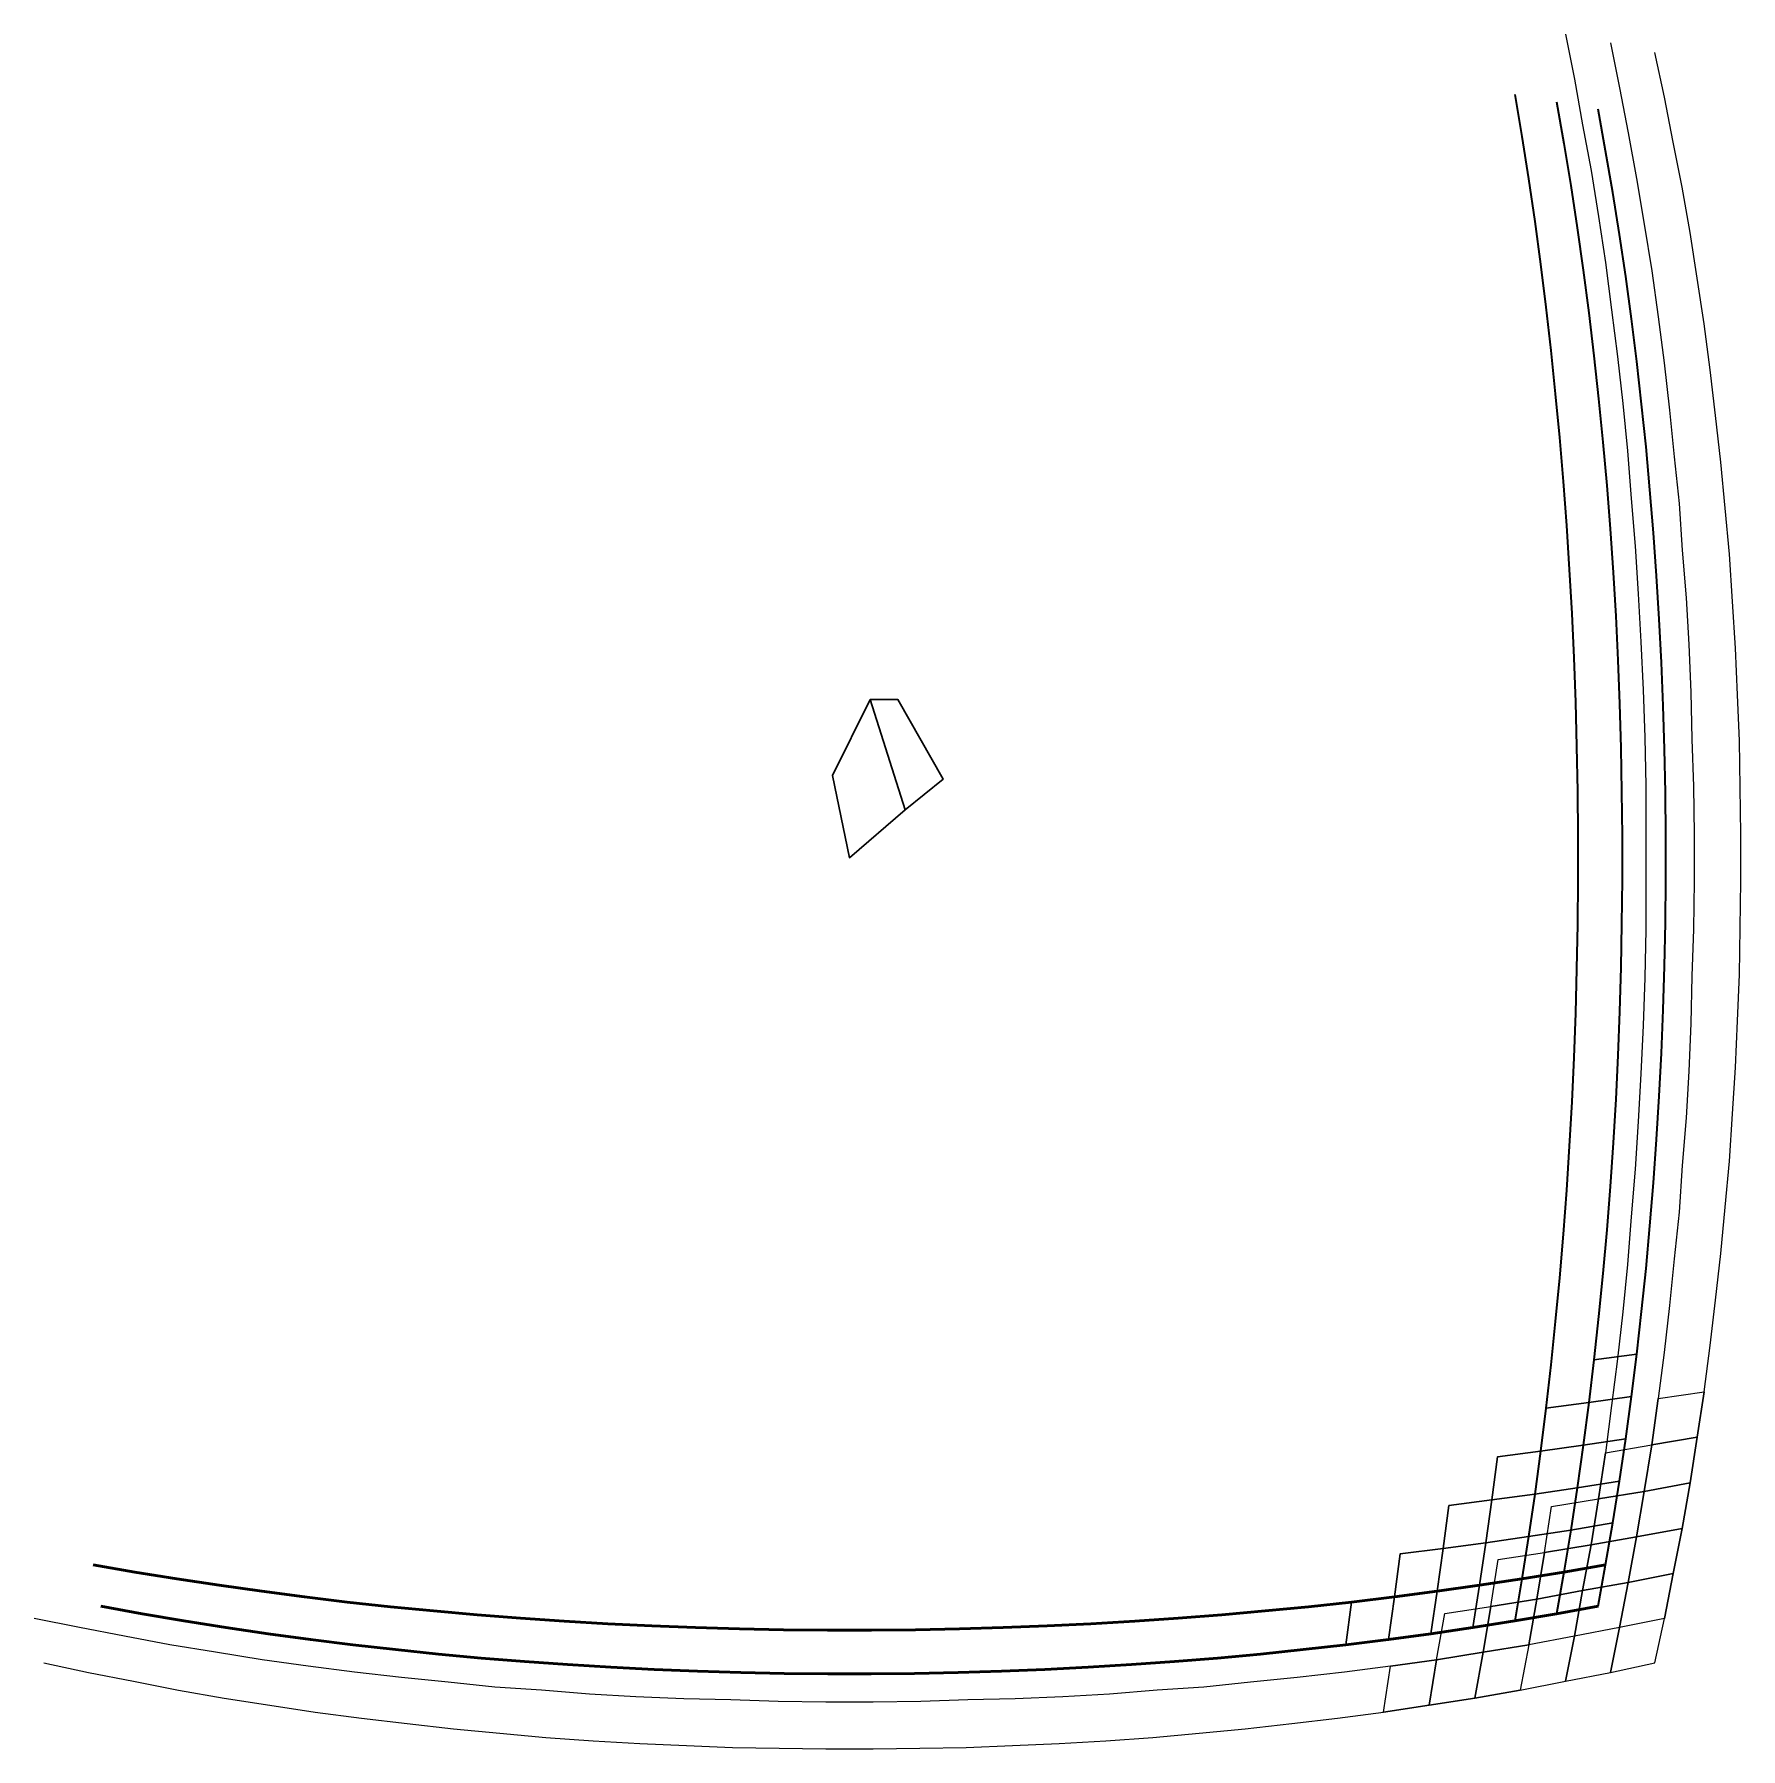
# Model space of a CAD drawing. Header units: millimetres. Extents: x -15.2 to 16.6, y -16.6 to 15.4.
import ezdxf

# ---------------------------------------------------------------- set-up
doc = ezdxf.new("R2010")
doc.units = ezdxf.units.MM
doc.layers.add('Polylines', color=7, linetype='Continuous')
for name, color, linetype, lineweight in [('working - concrete bases', 10, 'Continuous', 30), ('working - tendons lower level', 201, 'Continuous', 35), ('working - tendons upper level', 50, 'Continuous', 50)]:
    doc.layers.add(name, color=color, linetype=linetype, lineweight=lineweight)

msp = doc.modelspace()

# ---------------------------------------------------------------- linework, layer by layer
at = {"ltscale": 100}
msp.add_lwpolyline([(0, 0), (0, 0)], dxfattribs=at)
at = {"layer": 'Polylines'}
for p, q in [((13.35, 15.36, 28.47), (13.52, 14.52, 28.83)), ((14.19, 15.2, 28.15), (14.36, 14.36, 28.51)), ((15.2, 14.19, 28.15), (15.02, 15.02, 27.82)), ((13.52, 14.52, 28.83), (13.67, 13.67, 29.17)), ((14.36, 14.36, 28.51), (14.52, 13.52, 28.83)), ((15.36, 13.35, 28.47), (15.2, 14.19, 28.15)), ((13.67, 13.67, 29.17), (13.83, 12.82, 29.48)), ((14.52, 13.52, 28.83), (14.68, 12.67, 29.13)), ((15.53, 12.51, 28.77), (15.36, 13.35, 28.47)), ((13.83, 12.82, 29.48), (13.97, 11.96, 29.78)), ((14.68, 12.67, 29.13), (14.82, 11.82, 29.42)), ((15.68, 11.66, 29.04), (15.53, 12.51, 28.77)), ((13.97, 11.96, 29.78), (14.1, 11.1, 30.06)), ((14.82, 11.82, 29.42), (14.96, 10.95, 29.68)), ((15.81, 10.81, 29.3), (15.68, 11.66, 29.04)), ((14.1, 11.1, 30.06), (14.21, 10.22, 30.31)), ((14.96, 10.95, 29.68), (15.08, 10.09, 29.92)), ((15.94, 9.96, 29.52), (15.81, 10.81, 29.3)), ((14.21, 10.22, 30.31), (14.32, 9.35, 30.54)), ((15.08, 10.09, 29.92), (15.19, 9.23, 30.15)), ((16.05, 9.1, 29.74), (15.94, 9.96, 29.52)), ((14.32, 9.35, 30.54), (14.42, 8.47, 30.75)), ((15.19, 9.23, 30.15), (15.29, 8.35, 30.35)), ((16.15, 8.25, 29.93), (16.05, 9.1, 29.74)), ((14.42, 8.47, 30.75), (14.51, 7.59, 30.94)), ((15.29, 8.35, 30.35), (15.38, 7.48, 30.53)), ((16.25, 7.38, 30.1), (16.15, 8.25, 29.93)), ((14.51, 7.59, 30.94), (14.58, 6.7, 31.11)), ((15.38, 7.48, 30.53), (15.47, 6.61, 30.69)), ((16.33, 6.52, 30.26), (16.25, 7.38, 30.1)), ((14.58, 6.7, 31.11), (14.65, 5.81, 31.25)), ((15.47, 6.61, 30.69), (15.53, 5.74, 30.84)), ((16.41, 5.66, 30.4), (16.33, 6.52, 30.26)), ((14.65, 5.81, 31.25), (14.71, 4.92, 31.37)), ((15.53, 5.74, 30.84), (15.6, 4.85, 30.95)), ((16.47, 4.78, 30.51), (16.41, 5.66, 30.4)), ((14.71, 4.92, 31.37), (14.76, 4.03, 31.48)), ((15.6, 4.85, 30.95), (15.65, 3.98, 31.06)), ((16.52, 3.91, 30.6), (16.47, 4.78, 30.51)), ((14.76, 4.03, 31.48), (14.8, 3.13, 31.57)), ((15.65, 3.98, 31.06), (15.69, 3.09, 31.14)), ((16.56, 3.04, 30.68), (16.52, 3.91, 30.6)), ((14.8, 3.13, 31.57), (14.83, 2.24, 31.62)), ((15.69, 3.09, 31.14), (15.71, 2.21, 31.19)), ((16.6, 2.18, 30.74), (16.56, 3.04, 30.68)), ((14.83, 2.24, 31.62), (14.85, 1.34, 31.67)), ((15.71, 2.21, 31.19), (15.74, 1.33, 31.24)), ((16.61, 1.31, 30.78), (16.6, 2.18, 30.74)), ((14.85, 1.34, 31.67), (14.85, 0.44, 31.68)), ((15.74, 1.33, 31.24), (15.75, 0.44, 31.25)), ((16.62, 0.44, 30.79), (16.61, 1.31, 30.78)), ((14.85, 0.44, 31.68), (14.85, -0.44, 31.68)), ((15.75, 0.44, 31.25), (15.75, -0.44, 31.25)), ((16.62, -0.44, 30.79), (16.62, 0.44, 30.79)), ((14.85, -0.44, 31.68), (14.85, -1.34, 31.67)), ((15.75, -0.44, 31.25), (15.74, -1.33, 31.24)), ((16.61, -1.31, 30.78), (16.62, -0.44, 30.79)), ((14.85, -1.34, 31.67), (14.83, -2.24, 31.62)), ((15.74, -1.33, 31.24), (15.71, -2.21, 31.19)), ((16.6, -2.18, 30.74), (16.61, -1.31, 30.78)), ((15.71, -2.21, 31.19), (15.69, -3.09, 31.14)), ((16.56, -3.04, 30.68), (16.6, -2.18, 30.74)), ((14.83, -2.24, 31.62), (14.8, -3.13, 31.57)), ((14.8, -3.13, 31.57), (14.76, -4.03, 31.48)), ((15.69, -3.09, 31.14), (15.65, -3.98, 31.06)), ((16.52, -3.91, 30.6), (16.56, -3.04, 30.68)), ((14.76, -4.03, 31.48), (14.71, -4.92, 31.37)), ((15.65, -3.98, 31.06), (15.6, -4.85, 30.95)), ((16.47, -4.78, 30.51), (16.52, -3.91, 30.6)), ((16.41, -5.66, 30.4), (16.47, -4.78, 30.51)), ((14.71, -4.92, 31.37), (14.65, -5.81, 31.25)), ((15.6, -4.85, 30.95), (15.53, -5.74, 30.84)), ((15.53, -5.74, 30.84), (15.47, -6.61, 30.69)), ((16.33, -6.52, 30.26), (16.41, -5.66, 30.4)), ((14.65, -5.81, 31.25), (14.58, -6.7, 31.11)), ((14.58, -6.7, 31.11), (14.51, -7.59, 30.94)), ((15.47, -6.61, 30.69), (15.38, -7.48, 30.53)), ((16.25, -7.38, 30.1), (16.33, -6.52, 30.26)), ((14.51, -7.59, 30.94), (14.42, -8.47, 30.75)), ((15.38, -7.48, 30.53), (15.29, -8.35, 30.35)), ((16.15, -8.25, 29.93), (16.25, -7.38, 30.1)), ((16.05, -9.1, 29.74), (16.15, -8.25, 29.93)), ((14.42, -8.47, 30.75), (14.32, -9.35, 30.54)), ((15.29, -8.35, 30.35), (15.19, -9.23, 30.15)), ((15.19, -9.23, 30.15), (15.08, -10.09, 29.92)), ((15.94, -9.96, 29.52), (16.05, -9.1, 29.74)), ((14.32, -9.35, 30.54), (14.21, -10.22, 30.31)), ((14.21, -10.22, 30.31), (14.1, -11.1, 30.06)), ((15.08, -10.09, 29.92), (14.96, -10.95, 29.68)), ((14.96, -10.95, 29.68), (15.08, -10.09, 29.92)), ((15.08, -10.09, 29.92), (15.94, -9.96, 29.52)), ((15.81, -10.81, 29.3), (15.94, -9.96, 29.52)), ((15.94, -9.96, 29.52), (15.81, -10.81, 29.3)), ((15.81, -10.81, 29.3), (14.96, -10.95, 29.68)), ((14.96, -10.95, 29.68), (15.81, -10.81, 29.3)), ((15.68, -11.66, 29.04), (15.81, -10.81, 29.3)), ((15.81, -10.81, 29.3), (15.68, -11.66, 29.04)), ((14.1, -11.1, 30.06), (13.97, -11.96, 29.78)), ((13.97, -11.96, 29.78), (14.1, -11.1, 30.06)), ((14.1, -11.1, 30.06), (14.96, -10.95, 29.68)), ((14.96, -10.95, 29.68), (14.82, -11.82, 29.42)), ((14.96, -10.95, 29.68), (14.82, -11.82, 29.42)), ((14.82, -11.82, 29.42), (14.96, -10.95, 29.68)), ((14.82, -11.82, 29.42), (13.97, -11.96, 29.78)), ((13.97, -11.96, 29.78), (14.82, -11.82, 29.42)), ((14.82, -11.82, 29.42), (14.68, -12.67, 29.13)), ((14.68, -12.67, 29.13), (14.82, -11.82, 29.42)), ((14.82, -11.82, 29.42), (14.68, -12.67, 29.13)), ((15.68, -11.66, 29.04), (14.82, -11.82, 29.42)), ((14.82, -11.82, 29.42), (15.68, -11.66, 29.04)), ((15.53, -12.51, 28.77), (15.68, -11.66, 29.04)), ((15.68, -11.66, 29.04), (15.53, -12.51, 28.77)), ((12.96, -12.96, 29.82), (13.09, -12.1, 30.12)), ((13.09, -12.1, 30.12), (13.97, -11.96, 29.78)), ((13.97, -11.96, 29.78), (13.83, -12.82, 29.48)), ((13.83, -12.82, 29.48), (13.97, -11.96, 29.78)), ((13.97, -11.96, 29.78), (13.83, -12.82, 29.48)), ((14.68, -12.67, 29.13), (13.83, -12.82, 29.48)), ((13.83, -12.82, 29.48), (14.68, -12.67, 29.13)), ((14.68, -12.67, 29.13), (14.52, -13.52, 28.83)), ((14.68, -12.67, 29.13), (14.52, -13.52, 28.83)), ((14.52, -13.52, 28.83), (14.68, -12.67, 29.13)), ((15.53, -12.51, 28.77), (14.68, -12.67, 29.13)), ((14.68, -12.67, 29.13), (15.53, -12.51, 28.77)), ((15.36, -13.35, 28.47), (15.53, -12.51, 28.77)), ((15.53, -12.51, 28.77), (15.36, -13.35, 28.47)), ((11.96, -13.97, 29.78), (12.1, -13.09, 30.12)), ((12.1, -13.09, 30.12), (12.96, -12.96, 29.82)), ((12.96, -12.96, 29.82), (12.82, -13.83, 29.48)), ((12.82, -13.83, 29.48), (12.96, -12.96, 29.82)), ((13.83, -12.82, 29.48), (12.96, -12.96, 29.82)), ((12.96, -12.96, 29.82), (13.83, -12.82, 29.48)), ((13.83, -12.82, 29.48), (13.67, -13.67, 29.17)), ((13.83, -12.82, 29.48), (13.67, -13.67, 29.17)), ((13.67, -13.67, 29.17), (13.83, -12.82, 29.48)), ((15.36, -13.35, 28.47), (14.52, -13.52, 28.83)), ((14.52, -13.52, 28.83), (15.36, -13.35, 28.47)), ((15.2, -14.19, 28.15), (15.36, -13.35, 28.47)), ((15.36, -13.35, 28.47), (15.2, -14.19, 28.15)), ((13.67, -13.67, 29.17), (12.82, -13.83, 29.48)), ((12.82, -13.83, 29.48), (13.67, -13.67, 29.17)), ((13.67, -13.67, 29.17), (13.52, -14.52, 28.83)), ((13.52, -14.52, 28.83), (13.67, -13.67, 29.17)), ((13.67, -13.67, 29.17), (13.52, -14.52, 28.83)), ((14.52, -13.52, 28.83), (13.67, -13.67, 29.17)), ((13.67, -13.67, 29.17), (14.52, -13.52, 28.83)), ((14.52, -13.52, 28.83), (14.36, -14.36, 28.51)), ((14.36, -14.36, 28.51), (14.52, -13.52, 28.83)), ((14.52, -13.52, 28.83), (14.36, -14.36, 28.51)), ((11.1, -14.1, 30.06), (11.96, -13.97, 29.78)), ((11.82, -14.82, 29.42), (11.96, -13.97, 29.78)), ((11.96, -13.97, 29.78), (11.82, -14.82, 29.42)), ((12.82, -13.83, 29.48), (11.96, -13.97, 29.78)), ((11.96, -13.97, 29.78), (12.82, -13.83, 29.48)), ((12.67, -14.68, 29.13), (12.82, -13.83, 29.48)), ((12.82, -13.83, 29.48), (12.67, -14.68, 29.13)), ((-14.36, -14.36, 28.51), (-15.2, -14.19, 28.15)), ((-13.52, -14.52, 28.83), (-14.36, -14.36, 28.51)), ((10.95, -14.96, 29.68), (11.1, -14.1, 30.06)), ((14.36, -14.36, 28.51), (13.52, -14.52, 28.83)), ((14.36, -14.36, 28.51), (13.52, -14.52, 28.83)), ((14.36, -14.36, 28.51), (13.52, -14.52, 28.83)), ((14.36, -14.36, 28.51), (14.19, -15.2, 28.15)), ((14.19, -15.2, 28.15), (14.36, -14.36, 28.51)), ((14.36, -14.36, 28.51), (14.19, -15.2, 28.15)), ((15.2, -14.19, 28.15), (14.36, -14.36, 28.51)), ((15.2, -14.19, 28.15), (14.36, -14.36, 28.51)), ((15.2, -14.19, 28.15), (14.36, -14.36, 28.51)), ((15.02, -15.02, 27.82), (15.2, -14.19, 28.15)), ((15.02, -15.02, 27.82), (15.2, -14.19, 28.15)), ((-12.67, -14.68, 29.13), (-13.52, -14.52, 28.83)), ((-11.82, -14.82, 29.42), (-12.67, -14.68, 29.13)), ((12.67, -14.68, 29.13), (11.82, -14.82, 29.42)), ((12.67, -14.68, 29.13), (11.82, -14.82, 29.42)), ((11.82, -14.82, 29.42), (12.67, -14.68, 29.13)), ((12.67, -14.68, 29.13), (12.51, -15.53, 28.77)), ((12.67, -14.68, 29.13), (12.51, -15.53, 28.77)), ((13.52, -14.52, 28.83), (12.67, -14.68, 29.13)), ((13.52, -14.52, 28.83), (12.67, -14.68, 29.13)), ((13.52, -14.52, 28.83), (12.67, -14.68, 29.13)), ((13.52, -14.52, 28.83), (13.35, -15.36, 28.47)), ((13.35, -15.36, 28.47), (13.52, -14.52, 28.83)), ((13.52, -14.52, 28.83), (13.35, -15.36, 28.47)), ((-15.02, -15.02, 27.82), (-14.19, -15.2, 28.15)), ((-10.95, -14.96, 29.68), (-11.82, -14.82, 29.42)), ((-10.09, -15.08, 29.92), (-10.95, -14.96, 29.68)), ((10.95, -14.96, 29.68), (10.09, -15.08, 29.92)), ((10.09, -15.08, 29.92), (10.95, -14.96, 29.68)), ((10.95, -14.96, 29.68), (10.81, -15.81, 29.3)), ((10.81, -15.81, 29.3), (10.95, -14.96, 29.68)), ((11.82, -14.82, 29.42), (10.95, -14.96, 29.68)), ((11.82, -14.82, 29.42), (10.95, -14.96, 29.68)), ((10.95, -14.96, 29.68), (11.82, -14.82, 29.42)), ((11.82, -14.82, 29.42), (11.66, -15.68, 29.04)), ((11.66, -15.68, 29.04), (11.82, -14.82, 29.42)), ((14.19, -15.2, 28.15), (15.02, -15.02, 27.82)), ((14.19, -15.2, 28.15), (15.02, -15.02, 27.82)), ((-14.19, -15.2, 28.15), (-13.35, -15.36, 28.47)), ((-9.23, -15.19, 30.15), (-10.09, -15.08, 29.92)), ((-8.35, -15.29, 30.35), (-9.23, -15.19, 30.15)), ((-7.48, -15.38, 30.53), (-8.35, -15.29, 30.35)), ((8.35, -15.29, 30.35), (7.48, -15.38, 30.53)), ((9.23, -15.19, 30.15), (8.35, -15.29, 30.35)), ((10.09, -15.08, 29.92), (9.23, -15.19, 30.15)), ((9.96, -15.94, 29.52), (10.09, -15.08, 29.92)), ((13.35, -15.36, 28.47), (14.19, -15.2, 28.15)), ((13.35, -15.36, 28.47), (14.19, -15.2, 28.15)), ((-13.35, -15.36, 28.47), (-12.51, -15.53, 28.77)), ((-12.51, -15.53, 28.77), (-11.66, -15.68, 29.04)), ((-6.61, -15.47, 30.69), (-7.48, -15.38, 30.53)), ((-5.74, -15.53, 30.84), (-6.61, -15.47, 30.69)), ((-4.85, -15.6, 30.95), (-5.74, -15.53, 30.84)), ((-3.98, -15.65, 31.06), (-4.85, -15.6, 30.95)), ((-3.09, -15.69, 31.14), (-3.98, -15.65, 31.06)), ((3.98, -15.65, 31.06), (3.09, -15.69, 31.14)), ((4.85, -15.6, 30.95), (3.98, -15.65, 31.06)), ((5.74, -15.53, 30.84), (4.85, -15.6, 30.95)), ((6.61, -15.47, 30.69), (5.74, -15.53, 30.84)), ((7.48, -15.38, 30.53), (6.61, -15.47, 30.69)), ((11.66, -15.68, 29.04), (12.51, -15.53, 28.77)), ((12.51, -15.53, 28.77), (11.66, -15.68, 29.04)), ((12.51, -15.53, 28.77), (13.35, -15.36, 28.47)), ((12.51, -15.53, 28.77), (13.35, -15.36, 28.47)), ((-11.66, -15.68, 29.04), (-10.81, -15.81, 29.3)), ((-10.81, -15.81, 29.3), (-9.96, -15.94, 29.52)), ((-9.96, -15.94, 29.52), (-9.1, -16.05, 29.74)), ((-2.21, -15.71, 31.19), (-3.09, -15.69, 31.14)), ((-1.33, -15.74, 31.24), (-2.21, -15.71, 31.19)), ((-0.44, -15.75, 31.25), (-1.33, -15.74, 31.24)), ((0.44, -15.75, 31.25), (-0.44, -15.75, 31.25)), ((1.33, -15.74, 31.24), (0.44, -15.75, 31.25)), ((2.21, -15.71, 31.19), (1.33, -15.74, 31.24)), ((3.09, -15.69, 31.14), (2.21, -15.71, 31.19)), ((9.1, -16.05, 29.74), (9.96, -15.94, 29.52)), ((9.96, -15.94, 29.52), (10.81, -15.81, 29.3)), ((10.81, -15.81, 29.3), (9.96, -15.94, 29.52)), ((10.81, -15.81, 29.3), (11.66, -15.68, 29.04)), ((11.66, -15.68, 29.04), (10.81, -15.81, 29.3)), ((-9.1, -16.05, 29.74), (-8.25, -16.15, 29.93)), ((-8.25, -16.15, 29.93), (-7.38, -16.25, 30.1)), ((-7.38, -16.25, 30.1), (-6.52, -16.33, 30.26)), ((6.52, -16.33, 30.26), (7.38, -16.25, 30.1)), ((7.38, -16.25, 30.1), (8.25, -16.15, 29.93)), ((8.25, -16.15, 29.93), (9.1, -16.05, 29.74)), ((-6.52, -16.33, 30.26), (-5.66, -16.41, 30.4)), ((-5.66, -16.41, 30.4), (-4.78, -16.47, 30.51)), ((-4.78, -16.47, 30.51), (-3.91, -16.52, 30.6)), ((-3.91, -16.52, 30.6), (-3.04, -16.56, 30.68)), ((-3.04, -16.56, 30.68), (-2.18, -16.6, 30.74)), ((-2.18, -16.6, 30.74), (-1.31, -16.61, 30.78)), ((-1.31, -16.61, 30.78), (-0.44, -16.62, 30.79)), ((-0.44, -16.62, 30.79), (0.44, -16.62, 30.79)), ((0.44, -16.62, 30.79), (1.31, -16.61, 30.78)), ((1.31, -16.61, 30.78), (2.18, -16.6, 30.74)), ((2.18, -16.6, 30.74), (3.04, -16.56, 30.68)), ((3.04, -16.56, 30.68), (3.91, -16.52, 30.6)), ((3.91, -16.52, 30.6), (4.78, -16.47, 30.51)), ((4.78, -16.47, 30.51), (5.66, -16.41, 30.4)), ((5.66, -16.41, 30.4), (6.52, -16.33, 30.26))]:
    msp.add_line(p, q, dxfattribs=at)
at = {"layer": 'working - concrete bases', "linetype": 'Continuous', "ltscale": 250}
for points in [[(14.681536, -9.259144, 30.392775), (14.582558, -10.051923, 30.187876), (13.78773, -10.163257, 30.522233), (13.88342, -9.363118, 30.734064), (14.681536, -9.259144, 30.392775)], [(12.985975, -10.26812, 30.837156), (13.78773, -10.163257, 30.522233), (13.683941, -10.959742, 30.292472), (12.886216, -11.0711, 30.600264), (12.985975, -10.26812, 30.837156)], [(14.582558, -10.051923, 30.187876), (14.47515, -10.841454, 29.965528), (13.683941, -10.959742, 30.292472), (13.78773, -10.163257, 30.522233), (14.582558, -10.051923, 30.187876)], [(14.47515, -10.841454, 29.965528), (14.359276, -11.627416, 29.725652), (13.572026, -11.752223, 30.044723), (13.683941, -10.959742, 30.292472), (14.47515, -10.841454, 29.965528)], [(12.886216, -11.0711, 30.600264), (12.7787, -11.869659, 30.344951), (11.979726, -11.979725, 30.626335), (12.082422, -11.17552, 30.888879), (12.886216, -11.0711, 30.600264)], [(13.683941, -10.959742, 30.292472), (13.572026, -11.752223, 30.044723), (12.7787, -11.869659, 30.344951), (12.886216, -11.0711, 30.600264), (13.683941, -10.959742, 30.292472)], [(13.572026, -11.752223, 30.044723), (13.45196, -12.54034, 29.77893), (12.663412, -12.663411, 30.071182), (12.7787, -11.869659, 30.344951), (13.572026, -11.752223, 30.044723)], [(14.359276, -11.627416, 29.725652), (14.234894, -12.409472, 29.468166), (13.45196, -12.54034, 29.77893), (13.572026, -11.752223, 30.044723), (14.359276, -11.627416, 29.725652)], [(11.175521, -12.082421, 30.888879), (11.979726, -11.979725, 30.626335), (11.86966, -12.778699, 30.344951), (11.071101, -12.886216, 30.600264), (11.175521, -12.082421, 30.888879)], [(12.7787, -11.869659, 30.344951), (12.663412, -12.663411, 30.071182), (11.86966, -12.778699, 30.344951), (11.979726, -11.979725, 30.626335), (12.7787, -11.869659, 30.344951)], [(14.234894, -12.409472, 29.468166), (14.101966, -13.187272, 29.192986), (13.323717, -13.323717, 29.495036), (13.45196, -12.54034, 29.77893), (14.234894, -12.409472, 29.468166)], [(11.86966, -12.778699, 30.344951), (11.752224, -13.572025, 30.044723), (10.959742, -13.68394, 30.292472), (11.071101, -12.886216, 30.600264), (11.86966, -12.778699, 30.344951)], [(12.663412, -12.663411, 30.071182), (12.54034, -13.451959, 29.77893), (11.752224, -13.572025, 30.044723), (11.86966, -12.778699, 30.344951), (12.663412, -12.663411, 30.071182)], [(13.45196, -12.54034, 29.77893), (13.323717, -13.323717, 29.495036), (12.54034, -13.451959, 29.77893), (12.663412, -12.663411, 30.071182), (13.45196, -12.54034, 29.77893)], [(11.071101, -12.886216, 30.600264), (10.959742, -13.68394, 30.292472), (10.163258, -13.78773, 30.522233), (10.26812, -12.985974, 30.837156), (11.071101, -12.886216, 30.600264)], [(13.187273, -14.101965, 29.192986), (13.323717, -13.323717, 29.495036), (12.54034, -13.451959, 29.77893), (12.409473, -14.234894, 29.468166), (13.187273, -14.101965, 29.192986)], [(13.96045, -13.96045, 28.900029), (14.101966, -13.187272, 29.192986), (13.323717, -13.323717, 29.495036), (13.187273, -14.101965, 29.192986), (13.96045, -13.96045, 28.900029)], [(10.959742, -13.68394, 30.292472), (10.841455, -14.47515, 29.965528), (10.051924, -14.582557, 30.187876), (10.163258, -13.78773, 30.522233), (10.959742, -13.68394, 30.292472)], [(11.627417, -14.359275, 29.725652), (10.841455, -14.47515, 29.965528), (10.959742, -13.68394, 30.292472), (11.752224, -13.572025, 30.044723), (11.627417, -14.359275, 29.725652)], [(12.409473, -14.234894, 29.468166), (12.54034, -13.451959, 29.77893), (11.752224, -13.572025, 30.044723), (11.627417, -14.359275, 29.725652), (12.409473, -14.234894, 29.468166)], [(10.163258, -13.78773, 30.522233), (10.051924, -14.582557, 30.187876), (9.259145, -14.681535, 30.392775), (9.363119, -13.88342, 30.734064), (10.163258, -13.78773, 30.522233)]]:
    msp.add_polyline3d(points, dxfattribs=at)
at = {"layer": 'working - concrete bases', "ltscale": 100}
for points in [[(-0.317927, 1.535848, 10), (0, 0, 10), (1.036349, 0.892871, 10), (0.386892, 2.949099, 10)], [(1.036349, 0.892871, 10), (0.386892, 2.949099, 10), (0.90453, 2.949099, 10), (1.747324, 1.46265, 10)]]:
    msp.add_3dface(points, dxfattribs=at)
at = {"layer": 'working - tendons lower level', "linetype": 'Continuous', "ltscale": 250}
for p, q in [((12.409473, 14.234894, 29.468166), (12.54034, 13.45196, 29.77893)), ((13.187273, 14.101966, 29.192986), (13.323717, 13.323717, 29.495036)), ((14.101966, 13.187273, 29.192986), (13.96045, 13.96045, 28.900029)), ((12.54034, 13.45196, 29.77893), (12.663412, 12.663412, 30.071182)), ((13.323717, 13.323717, 29.495036), (13.45196, 12.54034, 29.77893)), ((14.234894, 12.409473, 29.468166), (14.101966, 13.187273, 29.192986)), ((12.663412, 12.663412, 30.071182), (12.7787, 11.86966, 30.344951)), ((13.45196, 12.54034, 29.77893), (13.572026, 11.752224, 30.044723)), ((14.359276, 11.627417, 29.725652), (14.234894, 12.409473, 29.468166)), ((12.7787, 11.86966, 30.344951), (12.886216, 11.071101, 30.600264)), ((13.572026, 11.752224, 30.044723), (13.683941, 10.959742, 30.292472)), ((14.47515, 10.841455, 29.965528), (14.359276, 11.627417, 29.725652)), ((12.886216, 11.071101, 30.600264), (12.985975, 10.268121, 30.837156)), ((13.683941, 10.959742, 30.292472), (13.78773, 10.163258, 30.522233)), ((14.582558, 10.051924, 30.187876), (14.47515, 10.841455, 29.965528)), ((12.985975, 10.268121, 30.837156), (13.077989, 9.461093, 31.055659)), ((13.78773, 10.163258, 30.522233), (13.88342, 9.363119, 30.734064)), ((14.681536, 9.259145, 30.392775), (14.582558, 10.051924, 30.187876)), ((13.077989, 9.461093, 31.055659), (13.162275, 8.650381, 31.255807)), ((13.88342, 9.363119, 30.734064), (13.971035, 8.559662, 30.928019)), ((14.772123, 8.463428, 30.580301), (14.681536, 9.259145, 30.392775)), ((13.162275, 8.650381, 31.255807), (13.238844, 7.83634, 31.437633)), ((13.971035, 8.559662, 30.928019), (14.0506, 7.753215, 31.104153)), ((14.854352, 7.665068, 30.750528), (14.772123, 8.463428, 30.580301)), ((13.238844, 7.83634, 31.437633), (13.307713, 7.019314, 31.601171)), ((14.0506, 7.753215, 31.104153), (14.122136, 6.944092, 31.262516)), ((14.928259, 6.864352, 30.903524), (14.854352, 7.665068, 30.750528)), ((13.307713, 7.019314, 31.601171), (13.368892, 6.199641, 31.746452)), ((14.122136, 6.944092, 31.262516), (14.185667, 6.1326, 31.403154)), ((14.993872, 6.061554, 31.039352), (14.928259, 6.864352, 30.903524)), ((13.368892, 6.199641, 31.746452), (13.422396, 5.377649, 31.873503)), ((14.185667, 6.1326, 31.403154), (14.24121, 5.319038, 31.526113)), ((15.05122, 5.256942, 31.158071), (14.993872, 6.061554, 31.039352)), ((13.422396, 5.377649, 31.873503), (13.468234, 4.553662, 31.982353)), ((14.24121, 5.319038, 31.526113), (14.288785, 4.503697, 31.63143)), ((15.100328, 4.450774, 31.25973), (15.05122, 5.256942, 31.158071)), ((13.468234, 4.553662, 31.982353), (13.506416, 3.727995, 32.073023)), ((14.288785, 4.503697, 31.63143), (14.328406, 3.686862, 31.71914)), ((15.141217, 3.643301, 31.344376), (15.100328, 4.450774, 31.25973)), ((13.506416, 3.727995, 32.073023), (13.536952, 2.900962, 32.145534)), ((14.328406, 3.686862, 31.71914), (14.360087, 2.868811, 31.789273)), ((15.173906, 2.834768, 31.412047), (15.141217, 3.643301, 31.344376)), ((13.536952, 2.900962, 32.145534), (13.559847, 2.072869, 32.199903)), ((14.360087, 2.868811, 31.789273), (14.383838, 2.04982, 31.841851)), ((15.198409, 2.025416, 31.462773), (15.173906, 2.834768, 31.412047)), ((13.559847, 2.072869, 32.199903), (13.575108, 1.244023, 32.236142)), ((14.383838, 2.04982, 31.841851), (14.399667, 1.230159, 31.876893)), ((15.214739, 1.215482, 31.496577), (15.198409, 2.025416, 31.462773)), ((13.575108, 1.244023, 32.236142), (13.582738, 0.414725, 32.25426)), ((14.399667, 1.230159, 31.876893), (14.407581, 0.410098, 31.894411)), ((15.222902, 0.4052, 31.513475), (15.214739, 1.215482, 31.496577)), ((13.582738, 0.414725, 32.25426), (13.582738, -0.414724, 32.25426)), ((14.407581, 0.410098, 31.894411), (14.407581, -0.410097, 31.894411)), ((15.222902, -0.405199, 31.513475), (15.222902, 0.4052, 31.513475)), ((13.582738, -0.414724, 32.25426), (13.575108, -1.244022, 32.236142)), ((14.407581, -0.410097, 31.894411), (14.399667, -1.230158, 31.876893)), ((15.214739, -1.215481, 31.496577), (15.222902, -0.405199, 31.513475)), ((13.575108, -1.244022, 32.236142), (13.559847, -2.072868, 32.199903)), ((14.399667, -1.230158, 31.876893), (14.383838, -2.049819, 31.841851)), ((15.198409, -2.025416, 31.462773), (15.214739, -1.215481, 31.496577)), ((13.559847, -2.072868, 32.199903), (13.536952, -2.900961, 32.145534)), ((14.383838, -2.049819, 31.841851), (14.360087, -2.86881, 31.789273)), ((15.173906, -2.834767, 31.412047), (15.198409, -2.025416, 31.462773)), ((14.360087, -2.86881, 31.789273), (14.328406, -3.686861, 31.71914)), ((15.141217, -3.6433, 31.344376), (15.173906, -2.834767, 31.412047)), ((13.536952, -2.900961, 32.145534), (13.506416, -3.727994, 32.073023)), ((13.506416, -3.727994, 32.073023), (13.468234, -4.553661, 31.982353)), ((14.328406, -3.686861, 31.71914), (14.288785, -4.503696, 31.63143)), ((15.100328, -4.450774, 31.25973), (15.141217, -3.6433, 31.344376)), ((15.05122, -5.256942, 31.158071), (15.100328, -4.450774, 31.25973)), ((13.468234, -4.553661, 31.982353), (13.422396, -5.377648, 31.873503)), ((14.288785, -4.503696, 31.63143), (14.24121, -5.319037, 31.526113)), ((13.422396, -5.377648, 31.873503), (13.368892, -6.19964, 31.746452)), ((14.24121, -5.319037, 31.526113), (14.185667, -6.132599, 31.403154)), ((14.993872, -6.061554, 31.039352), (15.05122, -5.256942, 31.158071)), ((14.928259, -6.864351, 30.903524), (14.993872, -6.061554, 31.039352)), ((13.368892, -6.19964, 31.746452), (13.307713, -7.019314, 31.601171)), ((14.185667, -6.132599, 31.403154), (14.122136, -6.944091, 31.262516)), ((13.307713, -7.019314, 31.601171), (13.238844, -7.836339, 31.437633)), ((14.122136, -6.944091, 31.262516), (14.0506, -7.753214, 31.104153)), ((14.854352, -7.665067, 30.750528), (14.928259, -6.864351, 30.903524)), ((14.772123, -8.463427, 30.580301), (14.854352, -7.665067, 30.750528)), ((13.238844, -7.836339, 31.437633), (13.162275, -8.65038, 31.255807)), ((14.0506, -7.753214, 31.104153), (13.971035, -8.559662, 30.928019)), ((13.971035, -8.559662, 30.928019), (13.88342, -9.363118, 30.734064)), ((14.681536, -9.259144, 30.392775), (14.772123, -8.463427, 30.580301)), ((13.162275, -8.65038, 31.255807), (13.077989, -9.461092, 31.055659)), ((14.582558, -10.051923, 30.187876), (14.681536, -9.259144, 30.392775)), ((13.077989, -9.461092, 31.055659), (12.985975, -10.26812, 30.837156)), ((13.88342, -9.363118, 30.734064), (13.78773, -10.163257, 30.522233)), ((13.78773, -10.163257, 30.522233), (13.683941, -10.959742, 30.292472)), ((14.47515, -10.841454, 29.965528), (14.582558, -10.051923, 30.187876)), ((12.985975, -10.26812, 30.837156), (12.886216, -11.0711, 30.600264)), ((14.359276, -11.627416, 29.725652), (14.47515, -10.841454, 29.965528)), ((12.886216, -11.0711, 30.600264), (12.7787, -11.869659, 30.344951)), ((13.683941, -10.959742, 30.292472), (13.572026, -11.752223, 30.044723)), ((13.572026, -11.752223, 30.044723), (13.45196, -12.54034, 29.77893)), ((14.234894, -12.409472, 29.468166), (14.359276, -11.627416, 29.725652)), ((12.7787, -11.869659, 30.344951), (12.663412, -12.663411, 30.071182)), ((14.101966, -13.187272, 29.192986), (14.234894, -12.409472, 29.468166)), ((12.663412, -12.663411, 30.071182), (12.54034, -13.451959, 29.77893)), ((13.45196, -12.54034, 29.77893), (13.323717, -13.323717, 29.495036)), ((13.323717, -13.323717, 29.495036), (13.187273, -14.101965, 29.192986)), ((13.96045, -13.96045, 28.900029), (14.101966, -13.187272, 29.192986)), ((12.54034, -13.451959, 29.77893), (12.409473, -14.234894, 29.468166))]:
    msp.add_line(p, q, dxfattribs=at)
at = {"layer": 'working - tendons lower level', "ltscale": 100}
msp.add_line((0, 0, 12.294668), (0, 0, 36.041588), dxfattribs=at)
at = {"layer": 'working - tendons upper level', "linetype": 'Continuous', "ltscale": 250}
for p, q in [((-13.323717, -13.323717, 29.495036), (-14.101965, -13.187272, 29.192986)), ((-12.54034, -13.451959, 29.77893), (-13.323717, -13.323717, 29.495036)), ((13.323717, -13.323717, 29.495036), (12.54034, -13.451959, 29.77893)), ((14.101966, -13.187272, 29.192986), (13.323717, -13.323717, 29.495036)), ((-11.752223, -13.572025, 30.044723), (-12.54034, -13.451959, 29.77893)), ((-10.959742, -13.68394, 30.292472), (-11.752223, -13.572025, 30.044723)), ((-10.163257, -13.78773, 30.522233), (-10.959742, -13.68394, 30.292472)), ((10.959742, -13.68394, 30.292472), (10.163258, -13.78773, 30.522233)), ((11.752224, -13.572025, 30.044723), (10.959742, -13.68394, 30.292472)), ((12.54034, -13.451959, 29.77893), (11.752224, -13.572025, 30.044723)), ((-13.96045, -13.96045, 28.900029), (-13.187273, -14.101965, 29.192986)), ((-9.363118, -13.88342, 30.734064), (-10.163257, -13.78773, 30.522233)), ((-8.559662, -13.971035, 30.928019), (-9.363118, -13.88342, 30.734064)), ((-7.753214, -14.050599, 31.104153), (-8.559662, -13.971035, 30.928019)), ((-6.944091, -14.122136, 31.262516), (-7.753214, -14.050599, 31.104153)), ((7.753214, -14.050599, 31.104153), (6.944091, -14.122136, 31.262516)), ((8.559662, -13.971035, 30.928019), (7.753214, -14.050599, 31.104153)), ((9.363119, -13.88342, 30.734064), (8.559662, -13.971035, 30.928019)), ((10.163258, -13.78773, 30.522233), (9.363119, -13.88342, 30.734064)), ((13.187273, -14.101965, 29.192986), (13.96045, -13.96045, 28.900029)), ((-13.187273, -14.101965, 29.192986), (-12.409473, -14.234894, 29.468166)), ((-12.409473, -14.234894, 29.468166), (-11.627416, -14.359275, 29.725652)), ((-11.627416, -14.359275, 29.725652), (-10.841455, -14.47515, 29.965528)), ((-6.132599, -14.185666, 31.403154), (-6.944091, -14.122136, 31.262516)), ((-5.319037, -14.24121, 31.526113), (-6.132599, -14.185666, 31.403154)), ((-4.503696, -14.288785, 31.63143), (-5.319037, -14.24121, 31.526113)), ((-3.686861, -14.328406, 31.71914), (-4.503696, -14.288785, 31.63143)), ((-2.86881, -14.360086, 31.789273), (-3.686861, -14.328406, 31.71914)), ((-2.049819, -14.383837, 31.841851), (-2.86881, -14.360086, 31.789273)), ((-1.230158, -14.399667, 31.876893), (-2.049819, -14.383837, 31.841851)), ((2.049819, -14.383837, 31.841851), (1.230159, -14.399667, 31.876893)), ((2.868811, -14.360086, 31.789273), (2.049819, -14.383837, 31.841851)), ((3.686861, -14.328406, 31.71914), (2.868811, -14.360086, 31.789273)), ((4.503697, -14.288785, 31.63143), (3.686861, -14.328406, 31.71914)), ((5.319038, -14.24121, 31.526113), (4.503697, -14.288785, 31.63143)), ((6.1326, -14.185666, 31.403154), (5.319038, -14.24121, 31.526113)), ((6.944091, -14.122136, 31.262516), (6.1326, -14.185666, 31.403154)), ((10.841455, -14.47515, 29.965528), (11.627417, -14.359275, 29.725652)), ((11.627417, -14.359275, 29.725652), (12.409473, -14.234894, 29.468166)), ((12.409473, -14.234894, 29.468166), (13.187273, -14.101965, 29.192986)), ((-10.841455, -14.47515, 29.965528), (-10.051923, -14.582557, 30.187876)), ((-10.051923, -14.582557, 30.187876), (-9.259145, -14.681535, 30.392775)), ((-9.259145, -14.681535, 30.392775), (-8.463427, -14.772122, 30.580301)), ((-0.410097, -14.40758, 31.894411), (-1.230158, -14.399667, 31.876893)), ((0.410097, -14.40758, 31.894411), (-0.410097, -14.40758, 31.894411)), ((1.230159, -14.399667, 31.876893), (0.410097, -14.40758, 31.894411)), ((8.463427, -14.772122, 30.580301), (9.259145, -14.681535, 30.392775)), ((9.259145, -14.681535, 30.392775), (10.051924, -14.582557, 30.187876)), ((10.051924, -14.582557, 30.187876), (10.841455, -14.47515, 29.965528)), ((-8.463427, -14.772122, 30.580301), (-7.665067, -14.854352, 30.750528)), ((-7.665067, -14.854352, 30.750528), (-6.864351, -14.928258, 30.903524)), ((-6.864351, -14.928258, 30.903524), (-6.061554, -14.993871, 31.039352)), ((-6.061554, -14.993871, 31.039352), (-5.256942, -15.051219, 31.158071)), ((5.256942, -15.051219, 31.158071), (6.061554, -14.993871, 31.039352)), ((6.061554, -14.993871, 31.039352), (6.864351, -14.928258, 30.903524)), ((6.864351, -14.928258, 30.903524), (7.665068, -14.854352, 30.750528)), ((7.665068, -14.854352, 30.750528), (8.463427, -14.772122, 30.580301)), ((-5.256942, -15.051219, 31.158071), (-4.450774, -15.100327, 31.25973)), ((-4.450774, -15.100327, 31.25973), (-3.6433, -15.141216, 31.344376)), ((-3.6433, -15.141216, 31.344376), (-2.834768, -15.173905, 31.412047)), ((-2.834768, -15.173905, 31.412047), (-2.025416, -15.198409, 31.462773)), ((-2.025416, -15.198409, 31.462773), (-1.215482, -15.214738, 31.496577)), ((-1.215482, -15.214738, 31.496577), (-0.405199, -15.222901, 31.513475)), ((-0.405199, -15.222901, 31.513475), (0.405199, -15.222901, 31.513475)), ((0.405199, -15.222901, 31.513475), (1.215482, -15.214738, 31.496577)), ((1.215482, -15.214738, 31.496577), (2.025416, -15.198409, 31.462773)), ((2.025416, -15.198409, 31.462773), (2.834768, -15.173905, 31.412047)), ((2.834768, -15.173905, 31.412047), (3.643301, -15.141216, 31.344376)), ((3.643301, -15.141216, 31.344376), (4.450774, -15.100327, 31.25973)), ((4.450774, -15.100327, 31.25973), (5.256942, -15.051219, 31.158071))]:
    msp.add_line(p, q, dxfattribs=at)

doc.saveas('drawing.dxf')
